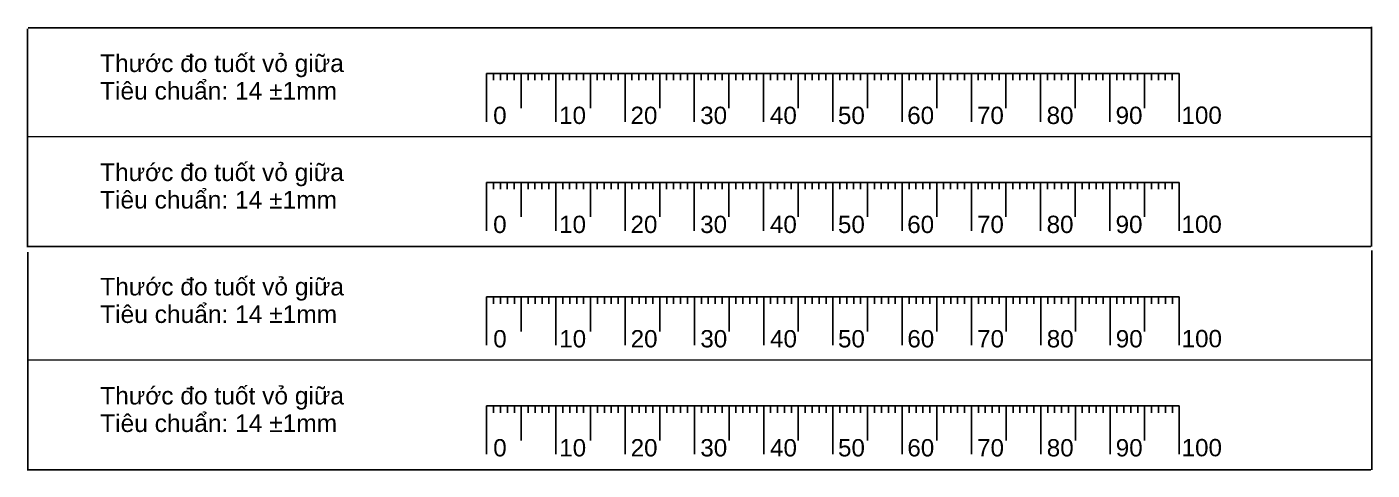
# Model space of a CAD drawing. Header units: millimetres. Extents: x 10828 to 12582, y 10200 to 11457.
# Drawn here: x 11405.8 to 11600, y 10227.3 to 10291.4 of the extents above; entities that cross this region are included whole.
import ezdxf

# ---------------------------------------------------------------- set-up
doc = ezdxf.new("R2010")
doc.units = ezdxf.units.MM
doc.styles.get("Standard").update_dxf_attribs({"font": 'arial.ttf'})

msp = doc.modelspace()

# ---------------------------------------------------------------- linework, layer by layer
for p, q in [((11405.87, 10275.36), (11405.87, 10291.1)), ((11599.98, 10291.24), (11405.94, 10291.21)), ((11599.91, 10291.36), (11599.91, 10275.38)), ((11472.12, 10284.64), (11473.12, 10284.64)), ((11473.12, 10284.64), (11473.12, 10283.64)), ((11473.12, 10284.64), (11474.12, 10284.64)), ((11474.12, 10284.64), (11474.12, 10283.64)), ((11474.12, 10284.64), (11475.12, 10284.64)), ((11475.12, 10284.64), (11475.12, 10283.64)), ((11475.12, 10284.64), (11476.12, 10284.64)), ((11476.12, 10284.64), (11476.12, 10283.64)), ((11476.12, 10284.64), (11477.12, 10284.64)), ((11477.12, 10284.64), (11477.12, 10279.64)), ((11477.12, 10284.64), (11478.12, 10284.64)), ((11478.12, 10284.64), (11478.12, 10283.64)), ((11478.12, 10284.64), (11479.12, 10284.64)), ((11479.12, 10284.64), (11479.12, 10283.64)), ((11479.12, 10284.64), (11480.12, 10284.64)), ((11480.12, 10284.64), (11480.12, 10283.64)), ((11480.12, 10284.64), (11481.12, 10284.64)), ((11481.12, 10284.64), (11481.12, 10283.64)), ((11481.12, 10284.64), (11482.12, 10284.64)), ((11482.12, 10284.64), (11482.12, 10277.64)), ((11482.12, 10284.64), (11483.12, 10284.64)), ((11483.12, 10284.64), (11483.12, 10283.64)), ((11483.12, 10284.64), (11484.12, 10284.64)), ((11484.12, 10284.64), (11484.12, 10283.64)), ((11484.12, 10284.64), (11485.12, 10284.64)), ((11485.12, 10284.64), (11485.12, 10283.64)), ((11485.12, 10284.64), (11486.12, 10284.64)), ((11486.12, 10284.64), (11486.12, 10283.64)), ((11486.12, 10284.64), (11487.12, 10284.64)), ((11487.12, 10284.64), (11487.12, 10279.64)), ((11487.12, 10284.64), (11488.12, 10284.64)), ((11488.12, 10284.64), (11488.12, 10283.64)), ((11488.12, 10284.64), (11489.12, 10284.64)), ((11489.12, 10284.64), (11489.12, 10283.64)), ((11489.12, 10284.64), (11490.12, 10284.64)), ((11490.12, 10284.64), (11490.12, 10283.64)), ((11490.12, 10284.64), (11491.12, 10284.64)), ((11491.12, 10284.64), (11491.12, 10283.64)), ((11491.12, 10284.64), (11492.12, 10284.64)), ((11492.12, 10284.64), (11492.12, 10277.64)), ((11492.12, 10284.64), (11493.12, 10284.64)), ((11493.12, 10284.64), (11493.12, 10283.64)), ((11493.12, 10284.64), (11494.12, 10284.64)), ((11494.12, 10284.64), (11494.12, 10283.64)), ((11494.12, 10284.64), (11495.12, 10284.64)), ((11495.12, 10284.64), (11495.12, 10283.64)), ((11495.12, 10284.64), (11496.12, 10284.64)), ((11496.12, 10284.64), (11496.12, 10283.64)), ((11496.12, 10284.64), (11497.12, 10284.64)), ((11497.12, 10284.64), (11497.12, 10279.64)), ((11497.12, 10284.64), (11498.12, 10284.64)), ((11498.12, 10284.64), (11498.12, 10283.64)), ((11498.12, 10284.64), (11499.12, 10284.64)), ((11499.12, 10284.64), (11499.12, 10283.64)), ((11499.12, 10284.64), (11500.12, 10284.64)), ((11500.12, 10284.64), (11500.12, 10283.64)), ((11500.12, 10284.64), (11501.12, 10284.64)), ((11501.12, 10284.64), (11501.12, 10283.64)), ((11501.12, 10284.64), (11502.12, 10284.64)), ((11502.12, 10284.64), (11502.12, 10277.64)), ((11502.12, 10284.64), (11503.12, 10284.64)), ((11503.12, 10284.64), (11503.12, 10283.64)), ((11503.12, 10284.64), (11504.12, 10284.64)), ((11504.12, 10284.64), (11504.12, 10283.64)), ((11504.12, 10284.64), (11505.12, 10284.64)), ((11505.12, 10284.64), (11505.12, 10283.64)), ((11505.12, 10284.64), (11506.12, 10284.64)), ((11506.12, 10284.64), (11506.12, 10283.64)), ((11506.12, 10284.64), (11507.12, 10284.64)), ((11507.12, 10284.64), (11507.12, 10279.64)), ((11507.12, 10284.64), (11508.12, 10284.64)), ((11508.12, 10284.64), (11508.12, 10283.64)), ((11508.12, 10284.64), (11509.12, 10284.64)), ((11509.12, 10284.64), (11509.12, 10283.64)), ((11509.12, 10284.64), (11510.12, 10284.64)), ((11510.12, 10284.64), (11510.12, 10283.64)), ((11510.12, 10284.64), (11511.12, 10284.64)), ((11511.12, 10284.64), (11511.12, 10283.64)), ((11511.12, 10284.64), (11512.12, 10284.64)), ((11512.12, 10284.64), (11512.12, 10277.64)), ((11512.12, 10284.64), (11513.12, 10284.64)), ((11513.12, 10284.64), (11513.12, 10283.64)), ((11513.12, 10284.64), (11514.12, 10284.64)), ((11514.12, 10284.64), (11514.12, 10283.64)), ((11514.12, 10284.64), (11515.12, 10284.64)), ((11515.12, 10284.64), (11515.12, 10283.64)), ((11515.12, 10284.64), (11516.12, 10284.64)), ((11516.12, 10284.64), (11516.12, 10283.64)), ((11516.12, 10284.64), (11517.12, 10284.64)), ((11517.12, 10284.64), (11517.12, 10279.64)), ((11517.12, 10284.64), (11518.12, 10284.64)), ((11518.12, 10284.64), (11518.12, 10283.64)), ((11518.12, 10284.64), (11519.12, 10284.64)), ((11519.12, 10284.64), (11519.12, 10283.64)), ((11519.12, 10284.64), (11520.12, 10284.64)), ((11520.12, 10284.64), (11520.12, 10283.64)), ((11520.12, 10284.64), (11521.12, 10284.64)), ((11521.12, 10284.64), (11521.12, 10283.64)), ((11521.12, 10284.64), (11522.12, 10284.64)), ((11522.12, 10284.64), (11522.12, 10277.64)), ((11522.12, 10284.64), (11523.12, 10284.64)), ((11523.12, 10284.64), (11523.12, 10283.64)), ((11523.12, 10284.64), (11524.12, 10284.64)), ((11524.12, 10284.64), (11524.12, 10283.64)), ((11524.12, 10284.64), (11525.12, 10284.64)), ((11525.12, 10284.64), (11525.12, 10283.64)), ((11525.12, 10284.64), (11526.12, 10284.64)), ((11526.12, 10284.64), (11526.12, 10283.64)), ((11526.12, 10284.64), (11527.12, 10284.64)), ((11527.12, 10284.64), (11527.12, 10279.64)), ((11527.12, 10284.64), (11528.12, 10284.64)), ((11528.12, 10284.64), (11528.12, 10283.64)), ((11528.12, 10284.64), (11529.12, 10284.64)), ((11529.12, 10284.64), (11529.12, 10283.64)), ((11529.12, 10284.64), (11530.12, 10284.64)), ((11530.12, 10284.64), (11530.12, 10283.64)), ((11530.12, 10284.64), (11531.12, 10284.64)), ((11531.12, 10284.64), (11531.12, 10283.64)), ((11531.12, 10284.64), (11532.12, 10284.64)), ((11532.12, 10284.64), (11532.12, 10277.64)), ((11532.12, 10284.64), (11533.12, 10284.64)), ((11533.12, 10284.64), (11533.12, 10283.64)), ((11533.12, 10284.64), (11534.12, 10284.64)), ((11534.12, 10284.64), (11534.12, 10283.64)), ((11534.12, 10284.64), (11535.12, 10284.64)), ((11535.12, 10284.64), (11535.12, 10283.64)), ((11535.12, 10284.64), (11536.12, 10284.64)), ((11536.12, 10284.64), (11536.12, 10283.64)), ((11536.12, 10284.64), (11537.12, 10284.64)), ((11537.12, 10284.64), (11537.12, 10279.64)), ((11537.12, 10284.64), (11538.12, 10284.64)), ((11538.12, 10284.64), (11538.12, 10283.64)), ((11538.12, 10284.64), (11539.12, 10284.64)), ((11539.12, 10284.64), (11539.12, 10283.64)), ((11539.12, 10284.64), (11540.12, 10284.64)), ((11540.12, 10284.64), (11540.12, 10283.64)), ((11540.12, 10284.64), (11541.12, 10284.64)), ((11541.12, 10284.64), (11541.12, 10283.64)), ((11541.12, 10284.64), (11542.12, 10284.64)), ((11542.12, 10284.64), (11542.12, 10277.64)), ((11542.12, 10284.64), (11543.12, 10284.64)), ((11543.12, 10284.64), (11543.12, 10283.64)), ((11543.12, 10284.64), (11544.12, 10284.64)), ((11544.12, 10284.64), (11544.12, 10283.64)), ((11544.12, 10284.64), (11545.12, 10284.64)), ((11545.12, 10284.64), (11545.12, 10283.64)), ((11545.12, 10284.64), (11546.12, 10284.64)), ((11546.12, 10284.64), (11546.12, 10283.64)), ((11546.12, 10284.64), (11547.12, 10284.64)), ((11547.12, 10284.64), (11547.12, 10279.64)), ((11547.12, 10284.64), (11548.12, 10284.64)), ((11548.12, 10284.64), (11548.12, 10283.64)), ((11548.12, 10284.64), (11549.12, 10284.64)), ((11549.12, 10284.64), (11549.12, 10283.64)), ((11549.12, 10284.64), (11550.12, 10284.64)), ((11550.12, 10284.64), (11550.12, 10283.64)), ((11550.12, 10284.64), (11551.12, 10284.64)), ((11551.12, 10284.64), (11551.12, 10283.64)), ((11551.12, 10284.64), (11552.12, 10284.64)), ((11552.12, 10284.64), (11552.12, 10277.64)), ((11552.12, 10284.64), (11553.12, 10284.64)), ((11553.12, 10284.64), (11553.12, 10283.64)), ((11553.12, 10284.64), (11554.12, 10284.64)), ((11554.12, 10284.64), (11554.12, 10283.64)), ((11554.12, 10284.64), (11555.12, 10284.64)), ((11555.12, 10284.64), (11555.12, 10283.64)), ((11555.12, 10284.64), (11556.12, 10284.64)), ((11556.12, 10284.64), (11556.12, 10283.64)), ((11556.12, 10284.64), (11557.12, 10284.64)), ((11557.12, 10284.64), (11557.12, 10279.64)), ((11557.12, 10284.64), (11558.12, 10284.64)), ((11558.12, 10284.64), (11558.12, 10283.64)), ((11558.12, 10284.64), (11559.12, 10284.64)), ((11559.12, 10284.64), (11559.12, 10283.64)), ((11559.12, 10284.64), (11560.12, 10284.64)), ((11560.12, 10284.64), (11560.12, 10283.64)), ((11560.12, 10284.64), (11561.12, 10284.64)), ((11561.12, 10284.64), (11561.12, 10283.64)), ((11561.12, 10284.64), (11562.12, 10284.64)), ((11562.12, 10284.64), (11563.12, 10284.64)), ((11563.12, 10284.64), (11563.12, 10283.64)), ((11563.12, 10284.64), (11564.12, 10284.64)), ((11564.12, 10284.64), (11564.12, 10283.64)), ((11564.12, 10284.64), (11565.12, 10284.64)), ((11565.12, 10284.64), (11565.12, 10283.64)), ((11565.12, 10284.64), (11566.12, 10284.64)), ((11566.12, 10284.64), (11566.12, 10283.64)), ((11566.12, 10284.64), (11567.12, 10284.64)), ((11567.12, 10284.64), (11567.12, 10279.64)), ((11567.12, 10284.64), (11568.12, 10284.64)), ((11568.12, 10284.64), (11568.12, 10283.64)), ((11568.12, 10284.64), (11569.12, 10284.64)), ((11569.12, 10284.64), (11569.12, 10283.64)), ((11569.12, 10284.64), (11570.12, 10284.64)), ((11570.12, 10284.64), (11570.12, 10283.64)), ((11570.12, 10284.64), (11571.12, 10284.64)), ((11571.12, 10284.64), (11571.12, 10283.64)), ((11571.12, 10284.64), (11572.12, 10284.64)), ((11572.12, 10284.64), (11572.12, 10277.64)), ((11599.91, 10275.51), (11405.87, 10275.48)), ((11405.87, 10259.61), (11405.87, 10275.36)), ((11599.91, 10275.61), (11599.91, 10259.64)), ((11472.12, 10268.9), (11473.12, 10268.9)), ((11473.12, 10268.9), (11473.12, 10267.9)), ((11473.12, 10268.9), (11474.12, 10268.9)), ((11474.12, 10268.9), (11474.12, 10267.9)), ((11474.12, 10268.9), (11475.12, 10268.9)), ((11475.12, 10268.9), (11475.12, 10267.9)), ((11475.12, 10268.9), (11476.12, 10268.9)), ((11476.12, 10268.9), (11476.12, 10267.9)), ((11476.12, 10268.9), (11477.12, 10268.9)), ((11477.12, 10268.9), (11477.12, 10263.9)), ((11477.12, 10268.9), (11478.12, 10268.9)), ((11478.12, 10268.9), (11478.12, 10267.9)), ((11478.12, 10268.9), (11479.12, 10268.9)), ((11479.12, 10268.9), (11479.12, 10267.9)), ((11479.12, 10268.9), (11480.12, 10268.9)), ((11480.12, 10268.9), (11480.12, 10267.9)), ((11480.12, 10268.9), (11481.12, 10268.9)), ((11481.12, 10268.9), (11481.12, 10267.9)), ((11481.12, 10268.9), (11482.12, 10268.9)), ((11482.12, 10268.9), (11482.12, 10261.9)), ((11482.12, 10268.9), (11483.12, 10268.9)), ((11483.12, 10268.9), (11483.12, 10267.9)), ((11483.12, 10268.9), (11484.12, 10268.9)), ((11484.12, 10268.9), (11484.12, 10267.9)), ((11484.12, 10268.9), (11485.12, 10268.9)), ((11485.12, 10268.9), (11485.12, 10267.9)), ((11485.12, 10268.9), (11486.12, 10268.9)), ((11486.12, 10268.9), (11486.12, 10267.9)), ((11486.12, 10268.9), (11487.12, 10268.9)), ((11487.12, 10268.9), (11487.12, 10263.9)), ((11487.12, 10268.9), (11488.12, 10268.9)), ((11488.12, 10268.9), (11488.12, 10267.9)), ((11488.12, 10268.9), (11489.12, 10268.9)), ((11489.12, 10268.9), (11489.12, 10267.9)), ((11489.12, 10268.9), (11490.12, 10268.9)), ((11490.12, 10268.9), (11490.12, 10267.9)), ((11490.12, 10268.9), (11491.12, 10268.9)), ((11491.12, 10268.9), (11491.12, 10267.9)), ((11491.12, 10268.9), (11492.12, 10268.9)), ((11492.12, 10268.9), (11492.12, 10261.9)), ((11492.12, 10268.9), (11493.12, 10268.9)), ((11493.12, 10268.9), (11493.12, 10267.9)), ((11493.12, 10268.9), (11494.12, 10268.9)), ((11494.12, 10268.9), (11494.12, 10267.9)), ((11494.12, 10268.9), (11495.12, 10268.9)), ((11495.12, 10268.9), (11495.12, 10267.9)), ((11495.12, 10268.9), (11496.12, 10268.9)), ((11496.12, 10268.9), (11496.12, 10267.9)), ((11496.12, 10268.9), (11497.12, 10268.9)), ((11497.12, 10268.9), (11497.12, 10263.9)), ((11497.12, 10268.9), (11498.12, 10268.9)), ((11498.12, 10268.9), (11498.12, 10267.9)), ((11498.12, 10268.9), (11499.12, 10268.9)), ((11499.12, 10268.9), (11499.12, 10267.9)), ((11499.12, 10268.9), (11500.12, 10268.9)), ((11500.12, 10268.9), (11500.12, 10267.9)), ((11500.12, 10268.9), (11501.12, 10268.9)), ((11501.12, 10268.9), (11501.12, 10267.9)), ((11501.12, 10268.9), (11502.12, 10268.9)), ((11502.12, 10268.9), (11502.12, 10261.9)), ((11502.12, 10268.9), (11503.12, 10268.9)), ((11503.12, 10268.9), (11503.12, 10267.9)), ((11503.12, 10268.9), (11504.12, 10268.9)), ((11504.12, 10268.9), (11504.12, 10267.9)), ((11504.12, 10268.9), (11505.12, 10268.9)), ((11505.12, 10268.9), (11505.12, 10267.9)), ((11505.12, 10268.9), (11506.12, 10268.9)), ((11506.12, 10268.9), (11506.12, 10267.9)), ((11506.12, 10268.9), (11507.12, 10268.9)), ((11507.12, 10268.9), (11507.12, 10263.9)), ((11507.12, 10268.9), (11508.12, 10268.9)), ((11508.12, 10268.9), (11508.12, 10267.9)), ((11508.12, 10268.9), (11509.12, 10268.9)), ((11509.12, 10268.9), (11509.12, 10267.9)), ((11509.12, 10268.9), (11510.12, 10268.9)), ((11510.12, 10268.9), (11510.12, 10267.9)), ((11510.12, 10268.9), (11511.12, 10268.9)), ((11511.12, 10268.9), (11511.12, 10267.9)), ((11511.12, 10268.9), (11512.12, 10268.9)), ((11512.12, 10268.9), (11512.12, 10261.9)), ((11512.12, 10268.9), (11513.12, 10268.9)), ((11513.12, 10268.9), (11513.12, 10267.9)), ((11513.12, 10268.9), (11514.12, 10268.9)), ((11514.12, 10268.9), (11514.12, 10267.9)), ((11514.12, 10268.9), (11515.12, 10268.9)), ((11515.12, 10268.9), (11515.12, 10267.9)), ((11515.12, 10268.9), (11516.12, 10268.9)), ((11516.12, 10268.9), (11516.12, 10267.9)), ((11516.12, 10268.9), (11517.12, 10268.9)), ((11517.12, 10268.9), (11517.12, 10263.9)), ((11517.12, 10268.9), (11518.12, 10268.9)), ((11518.12, 10268.9), (11518.12, 10267.9)), ((11518.12, 10268.9), (11519.12, 10268.9)), ((11519.12, 10268.9), (11519.12, 10267.9)), ((11519.12, 10268.9), (11520.12, 10268.9)), ((11520.12, 10268.9), (11520.12, 10267.9)), ((11520.12, 10268.9), (11521.12, 10268.9)), ((11521.12, 10268.9), (11521.12, 10267.9)), ((11521.12, 10268.9), (11522.12, 10268.9)), ((11522.12, 10268.9), (11522.12, 10261.9)), ((11522.12, 10268.9), (11523.12, 10268.9)), ((11523.12, 10268.9), (11523.12, 10267.9)), ((11523.12, 10268.9), (11524.12, 10268.9)), ((11524.12, 10268.9), (11524.12, 10267.9)), ((11524.12, 10268.9), (11525.12, 10268.9)), ((11525.12, 10268.9), (11525.12, 10267.9)), ((11525.12, 10268.9), (11526.12, 10268.9)), ((11526.12, 10268.9), (11526.12, 10267.9)), ((11526.12, 10268.9), (11527.12, 10268.9)), ((11527.12, 10268.9), (11527.12, 10263.9)), ((11527.12, 10268.9), (11528.12, 10268.9)), ((11528.12, 10268.9), (11528.12, 10267.9)), ((11528.12, 10268.9), (11529.12, 10268.9)), ((11529.12, 10268.9), (11529.12, 10267.9)), ((11529.12, 10268.9), (11530.12, 10268.9)), ((11530.12, 10268.9), (11530.12, 10267.9)), ((11530.12, 10268.9), (11531.12, 10268.9)), ((11531.12, 10268.9), (11531.12, 10267.9)), ((11531.12, 10268.9), (11532.12, 10268.9)), ((11532.12, 10268.9), (11532.12, 10261.9)), ((11532.12, 10268.9), (11533.12, 10268.9)), ((11533.12, 10268.9), (11533.12, 10267.9)), ((11533.12, 10268.9), (11534.12, 10268.9)), ((11534.12, 10268.9), (11534.12, 10267.9)), ((11534.12, 10268.9), (11535.12, 10268.9)), ((11535.12, 10268.9), (11535.12, 10267.9)), ((11535.12, 10268.9), (11536.12, 10268.9)), ((11536.12, 10268.9), (11536.12, 10267.9)), ((11536.12, 10268.9), (11537.12, 10268.9)), ((11537.12, 10268.9), (11537.12, 10263.9)), ((11537.12, 10268.9), (11538.12, 10268.9)), ((11538.12, 10268.9), (11538.12, 10267.9)), ((11538.12, 10268.9), (11539.12, 10268.9)), ((11539.12, 10268.9), (11539.12, 10267.9)), ((11539.12, 10268.9), (11540.12, 10268.9)), ((11540.12, 10268.9), (11540.12, 10267.9)), ((11540.12, 10268.9), (11541.12, 10268.9)), ((11541.12, 10268.9), (11541.12, 10267.9)), ((11541.12, 10268.9), (11542.12, 10268.9)), ((11542.12, 10268.9), (11542.12, 10261.9)), ((11542.12, 10268.9), (11543.12, 10268.9)), ((11543.12, 10268.9), (11543.12, 10267.9)), ((11543.12, 10268.9), (11544.12, 10268.9)), ((11544.12, 10268.9), (11544.12, 10267.9)), ((11544.12, 10268.9), (11545.12, 10268.9)), ((11545.12, 10268.9), (11545.12, 10267.9)), ((11545.12, 10268.9), (11546.12, 10268.9)), ((11546.12, 10268.9), (11546.12, 10267.9)), ((11546.12, 10268.9), (11547.12, 10268.9)), ((11547.12, 10268.9), (11547.12, 10263.9)), ((11547.12, 10268.9), (11548.12, 10268.9)), ((11548.12, 10268.9), (11548.12, 10267.9)), ((11548.12, 10268.9), (11549.12, 10268.9)), ((11549.12, 10268.9), (11549.12, 10267.9)), ((11549.12, 10268.9), (11550.12, 10268.9)), ((11550.12, 10268.9), (11550.12, 10267.9)), ((11550.12, 10268.9), (11551.12, 10268.9)), ((11551.12, 10268.9), (11551.12, 10267.9)), ((11551.12, 10268.9), (11552.12, 10268.9)), ((11552.12, 10268.9), (11552.12, 10261.9)), ((11552.12, 10268.9), (11553.12, 10268.9)), ((11553.12, 10268.9), (11553.12, 10267.9)), ((11553.12, 10268.9), (11554.12, 10268.9)), ((11554.12, 10268.9), (11554.12, 10267.9)), ((11554.12, 10268.9), (11555.12, 10268.9)), ((11555.12, 10268.9), (11555.12, 10267.9)), ((11555.12, 10268.9), (11556.12, 10268.9)), ((11556.12, 10268.9), (11556.12, 10267.9)), ((11556.12, 10268.9), (11557.12, 10268.9)), ((11557.12, 10268.9), (11557.12, 10263.9)), ((11557.12, 10268.9), (11558.12, 10268.9)), ((11558.12, 10268.9), (11558.12, 10267.9)), ((11558.12, 10268.9), (11559.12, 10268.9)), ((11559.12, 10268.9), (11559.12, 10267.9)), ((11559.12, 10268.9), (11560.12, 10268.9)), ((11560.12, 10268.9), (11560.12, 10267.9)), ((11560.12, 10268.9), (11561.12, 10268.9)), ((11561.12, 10268.9), (11561.12, 10267.9)), ((11561.12, 10268.9), (11562.12, 10268.9)), ((11562.12, 10268.9), (11563.12, 10268.9)), ((11563.12, 10268.9), (11563.12, 10267.9)), ((11563.12, 10268.9), (11564.12, 10268.9)), ((11564.12, 10268.9), (11564.12, 10267.9)), ((11564.12, 10268.9), (11565.12, 10268.9)), ((11565.12, 10268.9), (11565.12, 10267.9)), ((11565.12, 10268.9), (11566.12, 10268.9)), ((11566.12, 10268.9), (11566.12, 10267.9)), ((11566.12, 10268.9), (11567.12, 10268.9)), ((11567.12, 10268.9), (11567.12, 10263.9)), ((11567.12, 10268.9), (11568.12, 10268.9)), ((11568.12, 10268.9), (11568.12, 10267.9)), ((11568.12, 10268.9), (11569.12, 10268.9)), ((11569.12, 10268.9), (11569.12, 10267.9)), ((11569.12, 10268.9), (11570.12, 10268.9)), ((11570.12, 10268.9), (11570.12, 10267.9)), ((11570.12, 10268.9), (11571.12, 10268.9)), ((11571.12, 10268.9), (11571.12, 10267.9)), ((11571.12, 10268.9), (11572.12, 10268.9)), ((11572.12, 10268.9), (11572.12, 10261.9)), ((11599.8, 10259.65), (11405.76, 10259.63)), ((11405.88, 10243.08), (11405.88, 10258.83)), ((11599.93, 10259.08), (11599.93, 10243.11)), ((11472.14, 10252.37), (11473.14, 10252.37)), ((11473.14, 10252.37), (11473.14, 10251.37)), ((11473.14, 10252.37), (11474.14, 10252.37)), ((11474.14, 10252.37), (11474.14, 10251.37)), ((11474.14, 10252.37), (11475.14, 10252.37)), ((11475.14, 10252.37), (11475.14, 10251.37)), ((11475.14, 10252.37), (11476.14, 10252.37)), ((11476.14, 10252.37), (11476.14, 10251.37)), ((11476.14, 10252.37), (11477.14, 10252.37)), ((11477.14, 10252.37), (11477.14, 10247.37)), ((11477.14, 10252.37), (11478.14, 10252.37)), ((11478.14, 10252.37), (11478.14, 10251.37)), ((11478.14, 10252.37), (11479.14, 10252.37)), ((11479.14, 10252.37), (11479.14, 10251.37)), ((11479.14, 10252.37), (11480.14, 10252.37)), ((11480.14, 10252.37), (11480.14, 10251.37)), ((11480.14, 10252.37), (11481.14, 10252.37)), ((11481.14, 10252.37), (11481.14, 10251.37)), ((11481.14, 10252.37), (11482.14, 10252.37)), ((11482.14, 10252.37), (11482.14, 10245.37)), ((11482.14, 10252.37), (11483.14, 10252.37)), ((11483.14, 10252.37), (11483.14, 10251.37)), ((11483.14, 10252.37), (11484.14, 10252.37)), ((11484.14, 10252.37), (11484.14, 10251.37)), ((11484.14, 10252.37), (11485.14, 10252.37)), ((11485.14, 10252.37), (11485.14, 10251.37)), ((11485.14, 10252.37), (11486.14, 10252.37)), ((11486.14, 10252.37), (11486.14, 10251.37)), ((11486.14, 10252.37), (11487.14, 10252.37)), ((11487.14, 10252.37), (11487.14, 10247.37)), ((11487.14, 10252.37), (11488.14, 10252.37)), ((11488.14, 10252.37), (11488.14, 10251.37)), ((11488.14, 10252.37), (11489.14, 10252.37)), ((11489.14, 10252.37), (11489.14, 10251.37)), ((11489.14, 10252.37), (11490.14, 10252.37)), ((11490.14, 10252.37), (11490.14, 10251.37)), ((11490.14, 10252.37), (11491.14, 10252.37)), ((11491.14, 10252.37), (11491.14, 10251.37)), ((11491.14, 10252.37), (11492.14, 10252.37)), ((11492.14, 10252.37), (11492.14, 10245.37)), ((11492.14, 10252.37), (11493.14, 10252.37)), ((11493.14, 10252.37), (11493.14, 10251.37)), ((11493.14, 10252.37), (11494.14, 10252.37)), ((11494.14, 10252.37), (11494.14, 10251.37)), ((11494.14, 10252.37), (11495.14, 10252.37)), ((11495.14, 10252.37), (11495.14, 10251.37)), ((11495.14, 10252.37), (11496.14, 10252.37)), ((11496.14, 10252.37), (11496.14, 10251.37)), ((11496.14, 10252.37), (11497.14, 10252.37)), ((11497.14, 10252.37), (11497.14, 10247.37)), ((11497.14, 10252.37), (11498.14, 10252.37)), ((11498.14, 10252.37), (11498.14, 10251.37)), ((11498.14, 10252.37), (11499.14, 10252.37)), ((11499.14, 10252.37), (11499.14, 10251.37)), ((11499.14, 10252.37), (11500.14, 10252.37)), ((11500.14, 10252.37), (11500.14, 10251.37)), ((11500.14, 10252.37), (11501.14, 10252.37)), ((11501.14, 10252.37), (11501.14, 10251.37)), ((11501.14, 10252.37), (11502.14, 10252.37)), ((11502.14, 10252.37), (11502.14, 10245.37)), ((11502.14, 10252.37), (11503.14, 10252.37)), ((11503.14, 10252.37), (11503.14, 10251.37)), ((11503.14, 10252.37), (11504.14, 10252.37)), ((11504.14, 10252.37), (11504.14, 10251.37)), ((11504.14, 10252.37), (11505.14, 10252.37)), ((11505.14, 10252.37), (11505.14, 10251.37)), ((11505.14, 10252.37), (11506.14, 10252.37)), ((11506.14, 10252.37), (11506.14, 10251.37)), ((11506.14, 10252.37), (11507.14, 10252.37)), ((11507.14, 10252.37), (11507.14, 10247.37)), ((11507.14, 10252.37), (11508.14, 10252.37)), ((11508.14, 10252.37), (11508.14, 10251.37)), ((11508.14, 10252.37), (11509.14, 10252.37)), ((11509.14, 10252.37), (11509.14, 10251.37)), ((11509.14, 10252.37), (11510.14, 10252.37)), ((11510.14, 10252.37), (11510.14, 10251.37)), ((11510.14, 10252.37), (11511.14, 10252.37)), ((11511.14, 10252.37), (11511.14, 10251.37)), ((11511.14, 10252.37), (11512.14, 10252.37)), ((11512.14, 10252.37), (11512.14, 10245.37)), ((11512.14, 10252.37), (11513.14, 10252.37)), ((11513.14, 10252.37), (11513.14, 10251.37)), ((11513.14, 10252.37), (11514.14, 10252.37)), ((11514.14, 10252.37), (11514.14, 10251.37)), ((11514.14, 10252.37), (11515.14, 10252.37)), ((11515.14, 10252.37), (11515.14, 10251.37)), ((11515.14, 10252.37), (11516.14, 10252.37)), ((11516.14, 10252.37), (11516.14, 10251.37)), ((11516.14, 10252.37), (11517.14, 10252.37)), ((11517.14, 10252.37), (11517.14, 10247.37)), ((11517.14, 10252.37), (11518.14, 10252.37)), ((11518.14, 10252.37), (11518.14, 10251.37)), ((11518.14, 10252.37), (11519.14, 10252.37)), ((11519.14, 10252.37), (11519.14, 10251.37)), ((11519.14, 10252.37), (11520.14, 10252.37)), ((11520.14, 10252.37), (11520.14, 10251.37)), ((11520.14, 10252.37), (11521.14, 10252.37)), ((11521.14, 10252.37), (11521.14, 10251.37)), ((11521.14, 10252.37), (11522.14, 10252.37)), ((11522.14, 10252.37), (11522.14, 10245.37)), ((11522.14, 10252.37), (11523.14, 10252.37)), ((11523.14, 10252.37), (11523.14, 10251.37)), ((11523.14, 10252.37), (11524.14, 10252.37)), ((11524.14, 10252.37), (11524.14, 10251.37)), ((11524.14, 10252.37), (11525.14, 10252.37)), ((11525.14, 10252.37), (11525.14, 10251.37)), ((11525.14, 10252.37), (11526.14, 10252.37)), ((11526.14, 10252.37), (11526.14, 10251.37)), ((11526.14, 10252.37), (11527.14, 10252.37)), ((11527.14, 10252.37), (11527.14, 10247.37)), ((11527.14, 10252.37), (11528.14, 10252.37)), ((11528.14, 10252.37), (11528.14, 10251.37)), ((11528.14, 10252.37), (11529.14, 10252.37)), ((11529.14, 10252.37), (11529.14, 10251.37)), ((11529.14, 10252.37), (11530.14, 10252.37)), ((11530.14, 10252.37), (11530.14, 10251.37)), ((11530.14, 10252.37), (11531.14, 10252.37)), ((11531.14, 10252.37), (11531.14, 10251.37)), ((11531.14, 10252.37), (11532.14, 10252.37)), ((11532.14, 10252.37), (11532.14, 10245.37)), ((11532.14, 10252.37), (11533.14, 10252.37)), ((11533.14, 10252.37), (11533.14, 10251.37)), ((11533.14, 10252.37), (11534.14, 10252.37)), ((11534.14, 10252.37), (11534.14, 10251.37)), ((11534.14, 10252.37), (11535.14, 10252.37)), ((11535.14, 10252.37), (11535.14, 10251.37)), ((11535.14, 10252.37), (11536.14, 10252.37)), ((11536.14, 10252.37), (11536.14, 10251.37)), ((11536.14, 10252.37), (11537.14, 10252.37)), ((11537.14, 10252.37), (11537.14, 10247.37)), ((11537.14, 10252.37), (11538.14, 10252.37)), ((11538.14, 10252.37), (11538.14, 10251.37)), ((11538.14, 10252.37), (11539.14, 10252.37)), ((11539.14, 10252.37), (11539.14, 10251.37)), ((11539.14, 10252.37), (11540.14, 10252.37)), ((11540.14, 10252.37), (11540.14, 10251.37)), ((11540.14, 10252.37), (11541.14, 10252.37)), ((11541.14, 10252.37), (11541.14, 10251.37)), ((11541.14, 10252.37), (11542.14, 10252.37)), ((11542.14, 10252.37), (11542.14, 10245.37)), ((11542.14, 10252.37), (11543.14, 10252.37)), ((11543.14, 10252.37), (11543.14, 10251.37)), ((11543.14, 10252.37), (11544.14, 10252.37)), ((11544.14, 10252.37), (11544.14, 10251.37)), ((11544.14, 10252.37), (11545.14, 10252.37)), ((11545.14, 10252.37), (11545.14, 10251.37)), ((11545.14, 10252.37), (11546.14, 10252.37)), ((11546.14, 10252.37), (11546.14, 10251.37)), ((11546.14, 10252.37), (11547.14, 10252.37)), ((11547.14, 10252.37), (11547.14, 10247.37)), ((11547.14, 10252.37), (11548.14, 10252.37)), ((11548.14, 10252.37), (11548.14, 10251.37)), ((11548.14, 10252.37), (11549.14, 10252.37)), ((11549.14, 10252.37), (11549.14, 10251.37)), ((11549.14, 10252.37), (11550.14, 10252.37)), ((11550.14, 10252.37), (11550.14, 10251.37)), ((11550.14, 10252.37), (11551.14, 10252.37)), ((11551.14, 10252.37), (11551.14, 10251.37)), ((11551.14, 10252.37), (11552.14, 10252.37)), ((11552.14, 10252.37), (11552.14, 10245.37)), ((11552.14, 10252.37), (11553.14, 10252.37)), ((11553.14, 10252.37), (11553.14, 10251.37)), ((11553.14, 10252.37), (11554.14, 10252.37)), ((11554.14, 10252.37), (11554.14, 10251.37)), ((11554.14, 10252.37), (11555.14, 10252.37)), ((11555.14, 10252.37), (11555.14, 10251.37)), ((11555.14, 10252.37), (11556.14, 10252.37)), ((11556.14, 10252.37), (11556.14, 10251.37)), ((11556.14, 10252.37), (11557.14, 10252.37)), ((11557.14, 10252.37), (11557.14, 10247.37)), ((11557.14, 10252.37), (11558.14, 10252.37)), ((11558.14, 10252.37), (11558.14, 10251.37)), ((11558.14, 10252.37), (11559.14, 10252.37)), ((11559.14, 10252.37), (11559.14, 10251.37)), ((11559.14, 10252.37), (11560.14, 10252.37)), ((11560.14, 10252.37), (11560.14, 10251.37)), ((11560.14, 10252.37), (11561.14, 10252.37)), ((11561.14, 10252.37), (11561.14, 10251.37)), ((11561.14, 10252.37), (11562.14, 10252.37)), ((11562.14, 10252.37), (11563.14, 10252.37)), ((11563.14, 10252.37), (11563.14, 10251.37)), ((11563.14, 10252.37), (11564.14, 10252.37)), ((11564.14, 10252.37), (11564.14, 10251.37)), ((11564.14, 10252.37), (11565.14, 10252.37)), ((11565.14, 10252.37), (11565.14, 10251.37)), ((11565.14, 10252.37), (11566.14, 10252.37)), ((11566.14, 10252.37), (11566.14, 10251.37)), ((11566.14, 10252.37), (11567.14, 10252.37)), ((11567.14, 10252.37), (11567.14, 10247.37)), ((11567.14, 10252.37), (11568.14, 10252.37)), ((11568.14, 10252.37), (11568.14, 10251.37)), ((11568.14, 10252.37), (11569.14, 10252.37)), ((11569.14, 10252.37), (11569.14, 10251.37)), ((11569.14, 10252.37), (11570.14, 10252.37)), ((11570.14, 10252.37), (11570.14, 10251.37)), ((11570.14, 10252.37), (11571.14, 10252.37)), ((11571.14, 10252.37), (11571.14, 10251.37)), ((11571.14, 10252.37), (11572.14, 10252.37)), ((11572.14, 10252.37), (11572.14, 10245.37)), ((11599.93, 10243.24), (11405.88, 10243.21)), ((11599.93, 10243.34), (11599.93, 10227.36)), ((11405.88, 10227.33), (11405.88, 10243.08)), ((11472.14, 10236.62), (11473.14, 10236.62)), ((11473.14, 10236.62), (11473.14, 10235.62)), ((11473.14, 10236.62), (11474.14, 10236.62)), ((11474.14, 10236.62), (11474.14, 10235.62)), ((11474.14, 10236.62), (11475.14, 10236.62)), ((11475.14, 10236.62), (11475.14, 10235.62)), ((11475.14, 10236.62), (11476.14, 10236.62)), ((11476.14, 10236.62), (11476.14, 10235.62)), ((11476.14, 10236.62), (11477.14, 10236.62)), ((11477.14, 10236.62), (11477.14, 10231.62)), ((11477.14, 10236.62), (11478.14, 10236.62)), ((11478.14, 10236.62), (11478.14, 10235.62)), ((11478.14, 10236.62), (11479.14, 10236.62)), ((11479.14, 10236.62), (11479.14, 10235.62)), ((11479.14, 10236.62), (11480.14, 10236.62)), ((11480.14, 10236.62), (11480.14, 10235.62)), ((11480.14, 10236.62), (11481.14, 10236.62)), ((11481.14, 10236.62), (11481.14, 10235.62)), ((11481.14, 10236.62), (11482.14, 10236.62)), ((11482.14, 10236.62), (11482.14, 10229.62)), ((11482.14, 10236.62), (11483.14, 10236.62)), ((11483.14, 10236.62), (11483.14, 10235.62)), ((11483.14, 10236.62), (11484.14, 10236.62)), ((11484.14, 10236.62), (11484.14, 10235.62)), ((11484.14, 10236.62), (11485.14, 10236.62)), ((11485.14, 10236.62), (11485.14, 10235.62)), ((11485.14, 10236.62), (11486.14, 10236.62)), ((11486.14, 10236.62), (11486.14, 10235.62)), ((11486.14, 10236.62), (11487.14, 10236.62)), ((11487.14, 10236.62), (11487.14, 10231.62)), ((11487.14, 10236.62), (11488.14, 10236.62)), ((11488.14, 10236.62), (11488.14, 10235.62)), ((11488.14, 10236.62), (11489.14, 10236.62)), ((11489.14, 10236.62), (11489.14, 10235.62)), ((11489.14, 10236.62), (11490.14, 10236.62)), ((11490.14, 10236.62), (11490.14, 10235.62)), ((11490.14, 10236.62), (11491.14, 10236.62)), ((11491.14, 10236.62), (11491.14, 10235.62)), ((11491.14, 10236.62), (11492.14, 10236.62)), ((11492.14, 10236.62), (11492.14, 10229.62)), ((11492.14, 10236.62), (11493.14, 10236.62)), ((11493.14, 10236.62), (11493.14, 10235.62)), ((11493.14, 10236.62), (11494.14, 10236.62)), ((11494.14, 10236.62), (11494.14, 10235.62)), ((11494.14, 10236.62), (11495.14, 10236.62)), ((11495.14, 10236.62), (11495.14, 10235.62)), ((11495.14, 10236.62), (11496.14, 10236.62)), ((11496.14, 10236.62), (11496.14, 10235.62)), ((11496.14, 10236.62), (11497.14, 10236.62)), ((11497.14, 10236.62), (11497.14, 10231.62)), ((11497.14, 10236.62), (11498.14, 10236.62)), ((11498.14, 10236.62), (11498.14, 10235.62)), ((11498.14, 10236.62), (11499.14, 10236.62)), ((11499.14, 10236.62), (11499.14, 10235.62)), ((11499.14, 10236.62), (11500.14, 10236.62)), ((11500.14, 10236.62), (11500.14, 10235.62)), ((11500.14, 10236.62), (11501.14, 10236.62)), ((11501.14, 10236.62), (11501.14, 10235.62)), ((11501.14, 10236.62), (11502.14, 10236.62)), ((11502.14, 10236.62), (11502.14, 10229.62)), ((11502.14, 10236.62), (11503.14, 10236.62)), ((11503.14, 10236.62), (11503.14, 10235.62)), ((11503.14, 10236.62), (11504.14, 10236.62)), ((11504.14, 10236.62), (11504.14, 10235.62)), ((11504.14, 10236.62), (11505.14, 10236.62)), ((11505.14, 10236.62), (11505.14, 10235.62)), ((11505.14, 10236.62), (11506.14, 10236.62)), ((11506.14, 10236.62), (11506.14, 10235.62)), ((11506.14, 10236.62), (11507.14, 10236.62)), ((11507.14, 10236.62), (11507.14, 10231.62)), ((11507.14, 10236.62), (11508.14, 10236.62)), ((11508.14, 10236.62), (11508.14, 10235.62)), ((11508.14, 10236.62), (11509.14, 10236.62)), ((11509.14, 10236.62), (11509.14, 10235.62)), ((11509.14, 10236.62), (11510.14, 10236.62)), ((11510.14, 10236.62), (11510.14, 10235.62)), ((11510.14, 10236.62), (11511.14, 10236.62)), ((11511.14, 10236.62), (11511.14, 10235.62)), ((11511.14, 10236.62), (11512.14, 10236.62)), ((11512.14, 10236.62), (11512.14, 10229.62)), ((11512.14, 10236.62), (11513.14, 10236.62)), ((11513.14, 10236.62), (11513.14, 10235.62)), ((11513.14, 10236.62), (11514.14, 10236.62)), ((11514.14, 10236.62), (11514.14, 10235.62)), ((11514.14, 10236.62), (11515.14, 10236.62)), ((11515.14, 10236.62), (11515.14, 10235.62)), ((11515.14, 10236.62), (11516.14, 10236.62)), ((11516.14, 10236.62), (11516.14, 10235.62)), ((11516.14, 10236.62), (11517.14, 10236.62)), ((11517.14, 10236.62), (11517.14, 10231.62)), ((11517.14, 10236.62), (11518.14, 10236.62)), ((11518.14, 10236.62), (11518.14, 10235.62)), ((11518.14, 10236.62), (11519.14, 10236.62)), ((11519.14, 10236.62), (11519.14, 10235.62)), ((11519.14, 10236.62), (11520.14, 10236.62)), ((11520.14, 10236.62), (11520.14, 10235.62)), ((11520.14, 10236.62), (11521.14, 10236.62)), ((11521.14, 10236.62), (11521.14, 10235.62)), ((11521.14, 10236.62), (11522.14, 10236.62)), ((11522.14, 10236.62), (11522.14, 10229.62)), ((11522.14, 10236.62), (11523.14, 10236.62)), ((11523.14, 10236.62), (11523.14, 10235.62)), ((11523.14, 10236.62), (11524.14, 10236.62)), ((11524.14, 10236.62), (11524.14, 10235.62)), ((11524.14, 10236.62), (11525.14, 10236.62)), ((11525.14, 10236.62), (11525.14, 10235.62)), ((11525.14, 10236.62), (11526.14, 10236.62)), ((11526.14, 10236.62), (11526.14, 10235.62)), ((11526.14, 10236.62), (11527.14, 10236.62)), ((11527.14, 10236.62), (11527.14, 10231.62)), ((11527.14, 10236.62), (11528.14, 10236.62)), ((11528.14, 10236.62), (11528.14, 10235.62)), ((11528.14, 10236.62), (11529.14, 10236.62)), ((11529.14, 10236.62), (11529.14, 10235.62)), ((11529.14, 10236.62), (11530.14, 10236.62)), ((11530.14, 10236.62), (11530.14, 10235.62)), ((11530.14, 10236.62), (11531.14, 10236.62)), ((11531.14, 10236.62), (11531.14, 10235.62)), ((11531.14, 10236.62), (11532.14, 10236.62)), ((11532.14, 10236.62), (11532.14, 10229.62)), ((11532.14, 10236.62), (11533.14, 10236.62)), ((11533.14, 10236.62), (11533.14, 10235.62)), ((11533.14, 10236.62), (11534.14, 10236.62)), ((11534.14, 10236.62), (11534.14, 10235.62)), ((11534.14, 10236.62), (11535.14, 10236.62)), ((11535.14, 10236.62), (11535.14, 10235.62)), ((11535.14, 10236.62), (11536.14, 10236.62)), ((11536.14, 10236.62), (11536.14, 10235.62)), ((11536.14, 10236.62), (11537.14, 10236.62)), ((11537.14, 10236.62), (11537.14, 10231.62)), ((11537.14, 10236.62), (11538.14, 10236.62)), ((11538.14, 10236.62), (11538.14, 10235.62)), ((11538.14, 10236.62), (11539.14, 10236.62)), ((11539.14, 10236.62), (11539.14, 10235.62)), ((11539.14, 10236.62), (11540.14, 10236.62)), ((11540.14, 10236.62), (11540.14, 10235.62)), ((11540.14, 10236.62), (11541.14, 10236.62)), ((11541.14, 10236.62), (11541.14, 10235.62)), ((11541.14, 10236.62), (11542.14, 10236.62)), ((11542.14, 10236.62), (11542.14, 10229.62)), ((11542.14, 10236.62), (11543.14, 10236.62)), ((11543.14, 10236.62), (11543.14, 10235.62)), ((11543.14, 10236.62), (11544.14, 10236.62)), ((11544.14, 10236.62), (11544.14, 10235.62)), ((11544.14, 10236.62), (11545.14, 10236.62)), ((11545.14, 10236.62), (11545.14, 10235.62)), ((11545.14, 10236.62), (11546.14, 10236.62)), ((11546.14, 10236.62), (11546.14, 10235.62)), ((11546.14, 10236.62), (11547.14, 10236.62)), ((11547.14, 10236.62), (11547.14, 10231.62)), ((11547.14, 10236.62), (11548.14, 10236.62)), ((11548.14, 10236.62), (11548.14, 10235.62)), ((11548.14, 10236.62), (11549.14, 10236.62)), ((11549.14, 10236.62), (11549.14, 10235.62)), ((11549.14, 10236.62), (11550.14, 10236.62)), ((11550.14, 10236.62), (11550.14, 10235.62)), ((11550.14, 10236.62), (11551.14, 10236.62)), ((11551.14, 10236.62), (11551.14, 10235.62)), ((11551.14, 10236.62), (11552.14, 10236.62)), ((11552.14, 10236.62), (11552.14, 10229.62)), ((11552.14, 10236.62), (11553.14, 10236.62)), ((11553.14, 10236.62), (11553.14, 10235.62)), ((11553.14, 10236.62), (11554.14, 10236.62)), ((11554.14, 10236.62), (11554.14, 10235.62)), ((11554.14, 10236.62), (11555.14, 10236.62)), ((11555.14, 10236.62), (11555.14, 10235.62)), ((11555.14, 10236.62), (11556.14, 10236.62)), ((11556.14, 10236.62), (11556.14, 10235.62)), ((11556.14, 10236.62), (11557.14, 10236.62)), ((11557.14, 10236.62), (11557.14, 10231.62)), ((11557.14, 10236.62), (11558.14, 10236.62)), ((11558.14, 10236.62), (11558.14, 10235.62)), ((11558.14, 10236.62), (11559.14, 10236.62)), ((11559.14, 10236.62), (11559.14, 10235.62)), ((11559.14, 10236.62), (11560.14, 10236.62)), ((11560.14, 10236.62), (11560.14, 10235.62)), ((11560.14, 10236.62), (11561.14, 10236.62)), ((11561.14, 10236.62), (11561.14, 10235.62)), ((11561.14, 10236.62), (11562.14, 10236.62)), ((11562.14, 10236.62), (11563.14, 10236.62)), ((11563.14, 10236.62), (11563.14, 10235.62)), ((11563.14, 10236.62), (11564.14, 10236.62)), ((11564.14, 10236.62), (11564.14, 10235.62)), ((11564.14, 10236.62), (11565.14, 10236.62)), ((11565.14, 10236.62), (11565.14, 10235.62)), ((11565.14, 10236.62), (11566.14, 10236.62)), ((11566.14, 10236.62), (11566.14, 10235.62)), ((11566.14, 10236.62), (11567.14, 10236.62)), ((11567.14, 10236.62), (11567.14, 10231.62)), ((11567.14, 10236.62), (11568.14, 10236.62)), ((11568.14, 10236.62), (11568.14, 10235.62)), ((11568.14, 10236.62), (11569.14, 10236.62)), ((11569.14, 10236.62), (11569.14, 10235.62)), ((11569.14, 10236.62), (11570.14, 10236.62)), ((11570.14, 10236.62), (11570.14, 10235.62)), ((11570.14, 10236.62), (11571.14, 10236.62)), ((11571.14, 10236.62), (11571.14, 10235.62)), ((11571.14, 10236.62), (11572.14, 10236.62)), ((11572.14, 10236.62), (11572.14, 10229.62)), ((11599.82, 10227.38), (11405.78, 10227.35))]:
    msp.add_line(p, q)
at = {"color": 1}
for p, q in [((11472.12, 10284.64), (11472.12, 10277.64)), ((11482.12, 10284.64), (11482.12, 10277.64)), ((11492.12, 10284.64), (11492.12, 10277.64)), ((11502.12, 10284.64), (11502.12, 10277.64)), ((11512.12, 10284.64), (11512.12, 10277.64)), ((11522.12, 10284.64), (11522.12, 10277.64)), ((11532.12, 10284.64), (11532.12, 10277.64)), ((11542.12, 10284.64), (11542.12, 10277.64)), ((11552.12, 10284.64), (11552.12, 10277.64)), ((11562.12, 10284.64), (11562.12, 10277.64)), ((11562.12, 10284.64), (11562.12, 10277.64)), ((11572.12, 10284.64), (11572.12, 10277.64)), ((11472.12, 10268.9), (11472.12, 10261.9)), ((11482.12, 10268.9), (11482.12, 10261.9)), ((11492.12, 10268.9), (11492.12, 10261.9)), ((11502.12, 10268.9), (11502.12, 10261.9)), ((11512.12, 10268.9), (11512.12, 10261.9)), ((11522.12, 10268.9), (11522.12, 10261.9)), ((11532.12, 10268.9), (11532.12, 10261.9)), ((11542.12, 10268.9), (11542.12, 10261.9)), ((11552.12, 10268.9), (11552.12, 10261.9)), ((11562.12, 10268.9), (11562.12, 10261.9)), ((11562.12, 10268.9), (11562.12, 10261.9)), ((11572.12, 10268.9), (11572.12, 10261.9)), ((11472.14, 10252.37), (11472.14, 10245.37)), ((11482.14, 10252.37), (11482.14, 10245.37)), ((11492.14, 10252.37), (11492.14, 10245.37)), ((11502.14, 10252.37), (11502.14, 10245.37)), ((11512.14, 10252.37), (11512.14, 10245.37)), ((11522.14, 10252.37), (11522.14, 10245.37)), ((11532.14, 10252.37), (11532.14, 10245.37)), ((11542.14, 10252.37), (11542.14, 10245.37)), ((11552.14, 10252.37), (11552.14, 10245.37)), ((11562.14, 10252.37), (11562.14, 10245.37)), ((11562.14, 10252.37), (11562.14, 10245.37)), ((11572.14, 10252.37), (11572.14, 10245.37)), ((11472.14, 10236.62), (11472.14, 10229.62)), ((11482.14, 10236.62), (11482.14, 10229.62)), ((11492.14, 10236.62), (11492.14, 10229.62)), ((11502.14, 10236.62), (11502.14, 10229.62)), ((11512.14, 10236.62), (11512.14, 10229.62)), ((11522.14, 10236.62), (11522.14, 10229.62)), ((11532.14, 10236.62), (11532.14, 10229.62)), ((11542.14, 10236.62), (11542.14, 10229.62)), ((11552.14, 10236.62), (11552.14, 10229.62)), ((11562.14, 10236.62), (11562.14, 10229.62)), ((11562.14, 10236.62), (11562.14, 10229.62)), ((11572.14, 10236.62), (11572.14, 10229.62))]:
    msp.add_line(p, q, dxfattribs=at)

# ---------------------------------------------------------------- texts
at = {"color": 3}
for p in [(11416.32, 10284.84), (11416.32, 10269.09), (11416.34, 10252.57), (11416.34, 10236.82)]:
    msp.add_text('Thước đo tuốt vỏ giữa', height=2.5343, dxfattribs=at).set_placement(p)
at = {"color": 1}
for p in [(11416.32, 10280.86), (11416.32, 10265.12), (11416.34, 10248.59), (11416.34, 10232.84)]:
    msp.add_text('Tiêu chuẩn: 14 %%P1mm', height=2.5343, dxfattribs=at).set_placement(p)
for s, p in [('0', (11473.08, 10277.33)), ('10', (11482.6, 10277.33)), ('20', (11492.91, 10277.33)), ('30', (11502.97, 10277.33)), ('40', (11513.04, 10277.33)), ('50', (11522.86, 10277.33)), ('60', (11532.86, 10277.33)), ('70', (11542.93, 10277.33)), ('80', (11552.99, 10277.33)), ('90', (11562.95, 10277.33)), ('100', (11572.46, 10277.35)), ('0', (11473.08, 10261.58)), ('10', (11482.6, 10261.58)), ('20', (11492.91, 10261.58)), ('30', (11502.97, 10261.58)), ('40', (11513.04, 10261.58)), ('50', (11522.86, 10261.58)), ('60', (11532.86, 10261.58)), ('70', (11542.93, 10261.58)), ('80', (11552.99, 10261.58)), ('90', (11562.95, 10261.58)), ('100', (11572.46, 10261.6)), ('0', (11473.09, 10245.06)), ('10', (11482.62, 10245.06)), ('20', (11492.93, 10245.06)), ('30', (11502.99, 10245.06)), ('40', (11513.06, 10245.06)), ('50', (11522.87, 10245.06)), ('60', (11532.88, 10245.06)), ('70', (11542.95, 10245.06)), ('80', (11553.01, 10245.06)), ('90', (11562.97, 10245.06)), ('100', (11572.48, 10245.08)), ('0', (11473.09, 10229.31)), ('10', (11482.62, 10229.31)), ('20', (11492.93, 10229.31)), ('30', (11502.99, 10229.31)), ('40', (11513.06, 10229.31)), ('50', (11522.87, 10229.31)), ('60', (11532.88, 10229.31)), ('70', (11542.95, 10229.31)), ('80', (11553.01, 10229.31)), ('90', (11562.97, 10229.31)), ('100', (11572.48, 10229.33))]:
    msp.add_text(s, height=2.5).set_placement(p)

doc.saveas('drawing.dxf')
